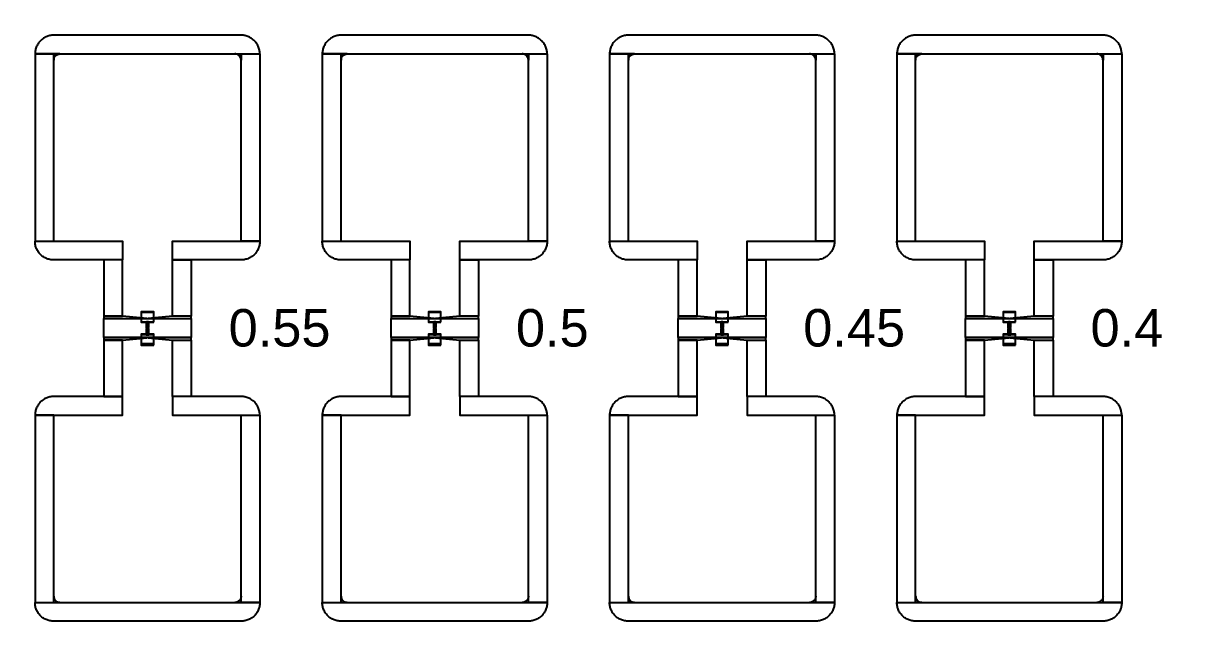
# Model space of a CAD drawing. Extents: x -50000 to 50000, y -50000 to 50000.
# Drawn here: x -19829 to -17955, y -33916 to -32922 of the extents above; entities that cross this region are included whole.
import ezdxf

# ---------------------------------------------------------------- set-up
doc = ezdxf.new("R2010")
doc.units = 0
doc.layers.get('0').update_dxf_attribs({"linetype": 'CONTINUOUS'})
for name, color, linetype in [('BASEMETAL', 4, 'CONTINUOUS'), ('FRAME', 8, 'CONTINUOUS'), ('MARKERS', 2, 'CONTINUOUS'), ('SECONDLAYER', 6, 'CONTINUOUS')]:
    doc.layers.add(name, color=color, linetype=linetype)
doc.styles.get("Standard").update_dxf_attribs({"font": 'arial.ttf'})

# ---------------------------------------------------------------- blocks, each defined once
blk = doc.blocks.new('CHIP_JARRAY')
for points in [[(1870, 2928.7), (2050, 2928.7), (2050, 2928.7), (2050, 2930.3), (2049.8, 2931.8), (2049.6, 2933.4), (2049.3, 2934.9), (2049, 2936.5), (2048.5, 2938), (2048, 2939.5), (2047.4, 2940.9), (2046.7, 2942.3), (2046, 2943.7), (2045.2, 2945), (2044.3, 2946.3), (2043.3, 2947.6), (2042.3, 2948.8), (2041.2, 2949.9), (2040.1, 2951), (2038.9, 2952), (2037.6, 2953), (2036.3, 2953.9), (2035, 2954.7), (2033.6, 2955.4), (2032.2, 2956.1), (2030.8, 2956.7), (2029.3, 2957.2), (2027.8, 2957.7), (2026.2, 2958), (2024.7, 2958.3), (2023.1, 2958.5), (2021.6, 2958.7), (2020, 2958.7), (1720, 2958.7), (1718.4, 2958.7), (1716.9, 2958.5), (1715.3, 2958.3), (1713.8, 2958), (1712.2, 2957.7), (1710.7, 2957.2), (1709.2, 2956.7), (1707.8, 2956.1), (1706.4, 2955.4), (1705, 2954.7), (1703.7, 2953.9), (1702.4, 2953), (1701.1, 2952), (1699.9, 2951), (1698.8, 2949.9), (1697.7, 2948.8), (1696.7, 2947.6), (1695.7, 2946.3), (1694.8, 2945), (1694, 2943.7), (1693.3, 2942.3), (1692.6, 2940.9), (1692, 2939.5), (1691.5, 2938), (1691, 2936.5), (1690.7, 2934.9), (1690.4, 2933.4), (1690.2, 2931.8), (1690, 2930.3), (1690, 2928.7), (1690, 2928.7)], [(2330, 2928.7), (2510, 2928.7), (2510, 2928.7), (2510, 2930.3), (2509.8, 2931.8), (2509.6, 2933.4), (2509.3, 2934.9), (2509, 2936.5), (2508.5, 2938), (2508, 2939.5), (2507.4, 2940.9), (2506.7, 2942.3), (2506, 2943.7), (2505.2, 2945), (2504.3, 2946.3), (2503.3, 2947.6), (2502.3, 2948.8), (2501.2, 2949.9), (2500.1, 2951), (2498.9, 2952), (2497.6, 2953), (2496.3, 2953.9), (2495, 2954.7), (2493.6, 2955.4), (2492.2, 2956.1), (2490.8, 2956.7), (2489.3, 2957.2), (2487.8, 2957.7), (2486.2, 2958), (2484.7, 2958.3), (2483.1, 2958.5), (2481.6, 2958.7), (2480, 2958.7), (2180, 2958.7), (2178.4, 2958.7), (2176.9, 2958.5), (2175.3, 2958.3), (2173.8, 2958), (2172.2, 2957.7), (2170.7, 2957.2), (2169.2, 2956.7), (2167.8, 2956.1), (2166.4, 2955.4), (2165, 2954.7), (2163.7, 2953.9), (2162.4, 2953), (2161.1, 2952), (2159.9, 2951), (2158.8, 2949.9), (2157.7, 2948.8), (2156.7, 2947.6), (2155.7, 2946.3), (2154.8, 2945), (2154, 2943.7), (2153.3, 2942.3), (2152.6, 2940.9), (2152, 2939.5), (2151.5, 2938), (2151, 2936.5), (2150.7, 2934.9), (2150.4, 2933.4), (2150.2, 2931.8), (2150, 2930.3), (2150, 2928.7), (2150, 2928.7)], [(2790, 2928.7), (2970, 2928.7), (2970, 2928.7), (2970, 2930.3), (2969.8, 2931.8), (2969.6, 2933.4), (2969.3, 2934.9), (2969, 2936.5), (2968.5, 2938), (2968, 2939.5), (2967.4, 2940.9), (2966.7, 2942.3), (2966, 2943.7), (2965.2, 2945), (2964.3, 2946.3), (2963.3, 2947.6), (2962.3, 2948.8), (2961.2, 2949.9), (2960.1, 2951), (2958.9, 2952), (2957.6, 2953), (2956.3, 2953.9), (2955, 2954.7), (2953.6, 2955.4), (2952.2, 2956.1), (2950.8, 2956.7), (2949.3, 2957.2), (2947.8, 2957.7), (2946.2, 2958), (2944.7, 2958.3), (2943.1, 2958.5), (2941.6, 2958.7), (2940, 2958.7), (2640, 2958.7), (2638.4, 2958.7), (2636.9, 2958.5), (2635.3, 2958.3), (2633.8, 2958), (2632.2, 2957.7), (2630.7, 2957.2), (2629.2, 2956.7), (2627.8, 2956.1), (2626.4, 2955.4), (2625, 2954.7), (2623.7, 2953.9), (2622.4, 2953), (2621.1, 2952), (2619.9, 2951), (2618.8, 2949.9), (2617.7, 2948.8), (2616.7, 2947.6), (2615.7, 2946.3), (2614.8, 2945), (2614, 2943.7), (2613.3, 2942.3), (2612.6, 2940.9), (2612, 2939.5), (2611.5, 2938), (2611, 2936.5), (2610.7, 2934.9), (2610.4, 2933.4), (2610.2, 2931.8), (2610, 2930.3), (2610, 2928.7), (2610, 2928.7)], [(3250, 2928.7), (3430, 2928.7), (3430, 2928.7), (3430, 2930.3), (3429.8, 2931.8), (3429.6, 2933.4), (3429.3, 2934.9), (3429, 2936.5), (3428.5, 2938), (3428, 2939.5), (3427.4, 2940.9), (3426.7, 2942.3), (3426, 2943.7), (3425.2, 2945), (3424.3, 2946.3), (3423.3, 2947.6), (3422.3, 2948.8), (3421.2, 2949.9), (3420.1, 2951), (3418.9, 2952), (3417.6, 2953), (3416.3, 2953.9), (3415, 2954.7), (3413.6, 2955.4), (3412.2, 2956.1), (3410.8, 2956.7), (3409.3, 2957.2), (3407.8, 2957.7), (3406.2, 2958), (3404.7, 2958.3), (3403.1, 2958.5), (3401.6, 2958.7), (3400, 2958.7), (3100, 2958.7), (3098.4, 2958.7), (3096.9, 2958.5), (3095.3, 2958.3), (3093.8, 2958), (3092.2, 2957.7), (3090.7, 2957.2), (3089.2, 2956.7), (3087.8, 2956.1), (3086.4, 2955.4), (3085, 2954.7), (3083.7, 2953.9), (3082.4, 2953), (3081.1, 2952), (3079.9, 2951), (3078.8, 2949.9), (3077.7, 2948.8), (3076.7, 2947.6), (3075.7, 2946.3), (3074.8, 2945), (3074, 2943.7), (3073.3, 2942.3), (3072.6, 2940.9), (3072, 2939.5), (3071.5, 2938), (3071, 2936.5), (3070.7, 2934.9), (3070.4, 2933.4), (3070.2, 2931.8), (3070, 2930.3), (3070, 2928.7), (3070, 2928.7)], [(1720, 2628.7), (1720, 2928.7), (1690, 2928.7), (1690, 2628.7)], [(1720, 2928.7), (1720, 2918.7), (1720.1, 2919.7), (1720.2, 2920.8), (1720.5, 2921.8), (1720.9, 2922.8), (1721.3, 2923.7), (1721.9, 2924.6), (1722.6, 2925.4), (1723.3, 2926.1), (1724.1, 2926.8), (1725, 2927.4), (1725.9, 2927.8), (1726.9, 2928.2), (1727.9, 2928.5), (1729, 2928.6), (1730, 2928.7)], [(2020, 2928.7), (2020, 2918.7), (2019.9, 2919.7), (2019.8, 2920.8), (2019.5, 2921.8), (2019.1, 2922.8), (2018.7, 2923.7), (2018.1, 2924.6), (2017.4, 2925.4), (2016.7, 2926.1), (2015.9, 2926.8), (2015, 2927.4), (2014.1, 2927.8), (2013.1, 2928.2), (2012.1, 2928.5), (2011, 2928.6), (2010, 2928.7)], [(2020, 2628.7), (2020, 2928.7), (2050, 2928.7), (2050, 2628.7)], [(2180, 2628.7), (2180, 2928.7), (2150, 2928.7), (2150, 2628.7)], [(2180, 2928.7), (2180, 2918.7), (2180.1, 2919.7), (2180.2, 2920.8), (2180.5, 2921.8), (2180.9, 2922.8), (2181.3, 2923.7), (2181.9, 2924.6), (2182.6, 2925.4), (2183.3, 2926.1), (2184.1, 2926.8), (2185, 2927.4), (2185.9, 2927.8), (2186.9, 2928.2), (2187.9, 2928.5), (2189, 2928.6), (2190, 2928.7)], [(2480, 2928.7), (2480, 2918.7), (2479.9, 2919.7), (2479.8, 2920.8), (2479.5, 2921.8), (2479.1, 2922.8), (2478.7, 2923.7), (2478.1, 2924.6), (2477.4, 2925.4), (2476.7, 2926.1), (2475.9, 2926.8), (2475, 2927.4), (2474.1, 2927.8), (2473.1, 2928.2), (2472.1, 2928.5), (2471, 2928.6), (2470, 2928.7)], [(2480, 2628.7), (2480, 2928.7), (2510, 2928.7), (2510, 2628.7)], [(2640, 2628.7), (2640, 2928.7), (2610, 2928.7), (2610, 2628.7)], [(2640, 2928.7), (2640, 2918.7), (2640.1, 2919.7), (2640.2, 2920.8), (2640.5, 2921.8), (2640.9, 2922.8), (2641.3, 2923.7), (2641.9, 2924.6), (2642.6, 2925.4), (2643.3, 2926.1), (2644.1, 2926.8), (2645, 2927.4), (2645.9, 2927.8), (2646.9, 2928.2), (2647.9, 2928.5), (2649, 2928.6), (2650, 2928.7)], [(2940, 2928.7), (2940, 2918.7), (2939.9, 2919.7), (2939.8, 2920.8), (2939.5, 2921.8), (2939.1, 2922.8), (2938.7, 2923.7), (2938.1, 2924.6), (2937.4, 2925.4), (2936.7, 2926.1), (2935.9, 2926.8), (2935, 2927.4), (2934.1, 2927.8), (2933.1, 2928.2), (2932.1, 2928.5), (2931, 2928.6), (2930, 2928.7)], [(2940, 2628.7), (2940, 2928.7), (2970, 2928.7), (2970, 2628.7)], [(3100, 2628.7), (3100, 2928.7), (3070, 2928.7), (3070, 2628.7)], [(3100, 2928.7), (3100, 2918.7), (3100.1, 2919.7), (3100.2, 2920.8), (3100.5, 2921.8), (3100.9, 2922.8), (3101.3, 2923.7), (3101.9, 2924.6), (3102.6, 2925.4), (3103.3, 2926.1), (3104.1, 2926.8), (3105, 2927.4), (3105.9, 2927.8), (3106.9, 2928.2), (3107.9, 2928.5), (3109, 2928.6), (3110, 2928.7)], [(3400, 2928.7), (3400, 2918.7), (3399.9, 2919.7), (3399.8, 2920.8), (3399.5, 2921.8), (3399.1, 2922.8), (3398.7, 2923.7), (3398.1, 2924.6), (3397.4, 2925.4), (3396.7, 2926.1), (3395.9, 2926.8), (3395, 2927.4), (3394.1, 2927.8), (3393.1, 2928.2), (3392.1, 2928.5), (3391, 2928.6), (3390, 2928.7)], [(3400, 2628.7), (3400, 2928.7), (3430, 2928.7), (3430, 2628.7)], [(1760, 2628.7), (1830, 2628.7), (1830, 2598.7), (1720, 2598.7), (1718.4, 2598.7), (1716.9, 2598.9), (1715.3, 2599.1), (1713.8, 2599.4), (1712.2, 2599.7), (1710.7, 2600.2), (1709.2, 2600.7), (1707.8, 2601.3), (1706.4, 2602), (1705, 2602.7), (1703.7, 2603.5), (1702.4, 2604.4), (1701.1, 2605.4), (1699.9, 2606.4), (1698.8, 2607.5), (1697.7, 2608.6), (1696.7, 2609.8), (1695.7, 2611.1), (1694.8, 2612.4), (1694, 2613.7), (1693.3, 2615.1), (1692.6, 2616.5), (1692, 2617.9), (1691.5, 2619.4), (1691, 2620.9), (1690.7, 2622.5), (1690.4, 2624), (1690.2, 2625.6), (1690, 2627.1), (1690, 2628.7), (1690, 2628.7)], [(1980, 2628.7), (2050, 2628.7), (2050, 2628.7), (2050, 2627.1), (2049.8, 2625.6), (2049.6, 2624), (2049.3, 2622.5), (2049, 2620.9), (2048.5, 2619.4), (2048, 2617.9), (2047.4, 2616.5), (2046.7, 2615.1), (2046, 2613.7), (2045.2, 2612.4), (2044.3, 2611.1), (2043.3, 2609.8), (2042.3, 2608.6), (2041.2, 2607.5), (2040.1, 2606.4), (2038.9, 2605.4), (2037.6, 2604.4), (2036.3, 2603.5), (2035, 2602.7), (2033.6, 2602), (2032.2, 2601.3), (2030.8, 2600.7), (2029.3, 2600.2), (2027.8, 2599.7), (2026.2, 2599.4), (2024.7, 2599.1), (2023.1, 2598.9), (2021.6, 2598.7), (2020, 2598.7), (1910, 2598.7), (1910, 2628.7)], [(2220, 2628.7), (2290, 2628.7), (2290, 2598.7), (2180, 2598.7), (2178.4, 2598.7), (2176.9, 2598.9), (2175.3, 2599.1), (2173.8, 2599.4), (2172.2, 2599.7), (2170.7, 2600.2), (2169.2, 2600.7), (2167.8, 2601.3), (2166.4, 2602), (2165, 2602.7), (2163.7, 2603.5), (2162.4, 2604.4), (2161.1, 2605.4), (2159.9, 2606.4), (2158.8, 2607.5), (2157.7, 2608.6), (2156.7, 2609.8), (2155.7, 2611.1), (2154.8, 2612.4), (2154, 2613.7), (2153.3, 2615.1), (2152.6, 2616.5), (2152, 2617.9), (2151.5, 2619.4), (2151, 2620.9), (2150.7, 2622.5), (2150.4, 2624), (2150.2, 2625.6), (2150, 2627.1), (2150, 2628.7), (2150, 2628.7)], [(2440, 2628.7), (2510, 2628.7), (2510, 2628.7), (2510, 2627.1), (2509.8, 2625.6), (2509.6, 2624), (2509.3, 2622.5), (2509, 2620.9), (2508.5, 2619.4), (2508, 2617.9), (2507.4, 2616.5), (2506.7, 2615.1), (2506, 2613.7), (2505.2, 2612.4), (2504.3, 2611.1), (2503.3, 2609.8), (2502.3, 2608.6), (2501.2, 2607.5), (2500.1, 2606.4), (2498.9, 2605.4), (2497.6, 2604.4), (2496.3, 2603.5), (2495, 2602.7), (2493.6, 2602), (2492.2, 2601.3), (2490.8, 2600.7), (2489.3, 2600.2), (2487.8, 2599.7), (2486.2, 2599.4), (2484.7, 2599.1), (2483.1, 2598.9), (2481.6, 2598.7), (2480, 2598.7), (2370, 2598.7), (2370, 2628.7)], [(2680, 2628.7), (2750, 2628.7), (2750, 2598.7), (2640, 2598.7), (2638.4, 2598.7), (2636.9, 2598.9), (2635.3, 2599.1), (2633.8, 2599.4), (2632.2, 2599.7), (2630.7, 2600.2), (2629.2, 2600.7), (2627.8, 2601.3), (2626.4, 2602), (2625, 2602.7), (2623.7, 2603.5), (2622.4, 2604.4), (2621.1, 2605.4), (2619.9, 2606.4), (2618.8, 2607.5), (2617.7, 2608.6), (2616.7, 2609.8), (2615.7, 2611.1), (2614.8, 2612.4), (2614, 2613.7), (2613.3, 2615.1), (2612.6, 2616.5), (2612, 2617.9), (2611.5, 2619.4), (2611, 2620.9), (2610.7, 2622.5), (2610.4, 2624), (2610.2, 2625.6), (2610, 2627.1), (2610, 2628.7), (2610, 2628.7)], [(2900, 2628.7), (2970, 2628.7), (2970, 2628.7), (2970, 2627.1), (2969.8, 2625.6), (2969.6, 2624), (2969.3, 2622.5), (2969, 2620.9), (2968.5, 2619.4), (2968, 2617.9), (2967.4, 2616.5), (2966.7, 2615.1), (2966, 2613.7), (2965.2, 2612.4), (2964.3, 2611.1), (2963.3, 2609.8), (2962.3, 2608.6), (2961.2, 2607.5), (2960.1, 2606.4), (2958.9, 2605.4), (2957.6, 2604.4), (2956.3, 2603.5), (2955, 2602.7), (2953.6, 2602), (2952.2, 2601.3), (2950.8, 2600.7), (2949.3, 2600.2), (2947.8, 2599.7), (2946.2, 2599.4), (2944.7, 2599.1), (2943.1, 2598.9), (2941.6, 2598.7), (2940, 2598.7), (2830, 2598.7), (2830, 2628.7)], [(3140, 2628.7), (3210, 2628.7), (3210, 2598.7), (3100, 2598.7), (3098.4, 2598.7), (3096.9, 2598.9), (3095.3, 2599.1), (3093.8, 2599.4), (3092.2, 2599.7), (3090.7, 2600.2), (3089.2, 2600.7), (3087.8, 2601.3), (3086.4, 2602), (3085, 2602.7), (3083.7, 2603.5), (3082.4, 2604.4), (3081.1, 2605.4), (3079.9, 2606.4), (3078.8, 2607.5), (3077.7, 2608.6), (3076.7, 2609.8), (3075.7, 2611.1), (3074.8, 2612.4), (3074, 2613.7), (3073.3, 2615.1), (3072.6, 2616.5), (3072, 2617.9), (3071.5, 2619.4), (3071, 2620.9), (3070.7, 2622.5), (3070.4, 2624), (3070.2, 2625.6), (3070, 2627.1), (3070, 2628.7), (3070, 2628.7)], [(3360, 2628.7), (3430, 2628.7), (3430, 2628.7), (3430, 2627.1), (3429.8, 2625.6), (3429.6, 2624), (3429.3, 2622.5), (3429, 2620.9), (3428.5, 2619.4), (3428, 2617.9), (3427.4, 2616.5), (3426.7, 2615.1), (3426, 2613.7), (3425.2, 2612.4), (3424.3, 2611.1), (3423.3, 2609.8), (3422.3, 2608.6), (3421.2, 2607.5), (3420.1, 2606.4), (3418.9, 2605.4), (3417.6, 2604.4), (3416.3, 2603.5), (3415, 2602.7), (3413.6, 2602), (3412.2, 2601.3), (3410.8, 2600.7), (3409.3, 2600.2), (3407.8, 2599.7), (3406.2, 2599.4), (3404.7, 2599.1), (3403.1, 2598.9), (3401.6, 2598.7), (3400, 2598.7), (3290, 2598.7), (3290, 2628.7)], [(1830, 2508.7), (1830, 2598.7), (1800, 2598.7), (1800, 2508.7)], [(1910, 2508.7), (1910, 2598.7), (1940, 2598.7), (1940, 2508.7)], [(2290, 2508.7), (2290, 2598.7), (2260, 2598.7), (2260, 2508.7)], [(2370, 2508.7), (2370, 2598.7), (2400, 2598.7), (2400, 2508.7)], [(2750, 2508.7), (2750, 2598.7), (2720, 2598.7), (2720, 2508.7)], [(2830, 2508.7), (2830, 2598.7), (2860, 2598.7), (2860, 2508.7)], [(3210, 2508.7), (3210, 2598.7), (3180, 2598.7), (3180, 2508.7)], [(3290, 2508.7), (3290, 2598.7), (3320, 2598.7), (3320, 2508.7)], [(1869, 2504.7), (1830, 2508.7), (1800, 2508.7), (1800, 2504.7)], [(1940, 2504.7), (1940, 2474.7), (1800, 2474.7), (1800, 2504.7)], [(1940, 2504.7), (1940, 2508.7), (1910, 2508.7), (1871, 2504.7)], [(2329, 2504.7), (2290, 2508.7), (2260, 2508.7), (2260, 2504.7)], [(2400, 2504.7), (2400, 2474.7), (2260, 2474.7), (2260, 2504.7)], [(2400, 2504.7), (2400, 2508.7), (2370, 2508.7), (2331, 2504.7)], [(2789, 2504.7), (2750, 2508.7), (2720, 2508.7), (2720, 2504.7)], [(2860, 2504.7), (2860, 2474.7), (2720, 2474.7), (2720, 2504.7)], [(2860, 2504.7), (2860, 2508.7), (2830, 2508.7), (2791, 2504.7)], [(3249, 2504.7), (3210, 2508.7), (3180, 2508.7), (3180, 2504.7)], [(3320, 2504.7), (3320, 2474.7), (3180, 2474.7), (3180, 2504.7)], [(3320, 2504.7), (3320, 2508.7), (3290, 2508.7), (3251, 2504.7)], [(1830, 2470), (1869, 2474), (1800, 2474), (1800, 2470)], [(1940, 2470), (1940, 2474), (1871, 2474), (1910, 2470)], [(2290, 2470), (2329, 2474), (2260, 2474), (2260, 2470)], [(2400, 2470), (2400, 2474), (2331, 2474), (2370, 2470)], [(2750, 2470), (2789, 2474), (2720, 2474), (2720, 2470)], [(2860, 2470), (2860, 2474), (2791, 2474), (2830, 2470)], [(3210, 2470), (3249, 2474), (3180, 2474), (3180, 2470)], [(3320, 2470), (3320, 2474), (3251, 2474), (3290, 2470)], [(1830, 2380), (1830, 2470), (1800, 2470), (1800, 2380)], [(1910, 2380), (1910, 2470), (1940, 2470), (1940, 2380)], [(2290, 2380), (2290, 2470), (2260, 2470), (2260, 2380)], [(2370, 2380), (2370, 2470), (2400, 2470), (2400, 2380)], [(2750, 2380), (2750, 2470), (2720, 2470), (2720, 2380)], [(2830, 2380), (2830, 2470), (2860, 2470), (2860, 2380)], [(3210, 2380), (3210, 2470), (3180, 2470), (3180, 2380)], [(3290, 2380), (3290, 2470), (3320, 2470), (3320, 2380)], [(1760, 2350), (1830, 2350), (1830, 2380), (1720, 2380), (1718.4, 2380), (1716.9, 2379.8), (1715.3, 2379.6), (1713.8, 2379.3), (1712.2, 2379), (1710.7, 2378.5), (1709.2, 2378), (1707.8, 2377.4), (1706.4, 2376.7), (1705, 2376), (1703.7, 2375.2), (1702.4, 2374.3), (1701.1, 2373.3), (1699.9, 2372.3), (1698.8, 2371.2), (1697.7, 2370.1), (1696.7, 2368.9), (1695.7, 2367.6), (1694.8, 2366.3), (1694, 2365), (1693.3, 2363.6), (1692.6, 2362.2), (1692, 2360.8), (1691.5, 2359.3), (1691, 2357.8), (1690.7, 2356.2), (1690.4, 2354.7), (1690.2, 2353.1), (1690, 2351.6), (1690, 2350), (1690, 2350)], [(1980, 2350), (2050, 2350), (2050, 2350), (2050, 2351.6), (2049.8, 2353.1), (2049.6, 2354.7), (2049.3, 2356.2), (2049, 2357.8), (2048.5, 2359.3), (2048, 2360.8), (2047.4, 2362.2), (2046.7, 2363.6), (2046, 2365), (2045.2, 2366.3), (2044.3, 2367.6), (2043.3, 2368.9), (2042.3, 2370.1), (2041.2, 2371.2), (2040.1, 2372.3), (2038.9, 2373.3), (2037.6, 2374.3), (2036.3, 2375.2), (2035, 2376), (2033.6, 2376.7), (2032.2, 2377.4), (2030.8, 2378), (2029.3, 2378.5), (2027.8, 2379), (2026.2, 2379.3), (2024.7, 2379.6), (2023.1, 2379.8), (2021.6, 2380), (2020, 2380), (1910, 2380), (1910, 2350)], [(2220, 2350), (2290, 2350), (2290, 2380), (2180, 2380), (2178.4, 2380), (2176.9, 2379.8), (2175.3, 2379.6), (2173.8, 2379.3), (2172.2, 2379), (2170.7, 2378.5), (2169.2, 2378), (2167.8, 2377.4), (2166.4, 2376.7), (2165, 2376), (2163.7, 2375.2), (2162.4, 2374.3), (2161.1, 2373.3), (2159.9, 2372.3), (2158.8, 2371.2), (2157.7, 2370.1), (2156.7, 2368.9), (2155.7, 2367.6), (2154.8, 2366.3), (2154, 2365), (2153.3, 2363.6), (2152.6, 2362.2), (2152, 2360.8), (2151.5, 2359.3), (2151, 2357.8), (2150.7, 2356.2), (2150.4, 2354.7), (2150.2, 2353.1), (2150, 2351.6), (2150, 2350), (2150, 2350)], [(2440, 2350), (2510, 2350), (2510, 2350), (2510, 2351.6), (2509.8, 2353.1), (2509.6, 2354.7), (2509.3, 2356.2), (2509, 2357.8), (2508.5, 2359.3), (2508, 2360.8), (2507.4, 2362.2), (2506.7, 2363.6), (2506, 2365), (2505.2, 2366.3), (2504.3, 2367.6), (2503.3, 2368.9), (2502.3, 2370.1), (2501.2, 2371.2), (2500.1, 2372.3), (2498.9, 2373.3), (2497.6, 2374.3), (2496.3, 2375.2), (2495, 2376), (2493.6, 2376.7), (2492.2, 2377.4), (2490.8, 2378), (2489.3, 2378.5), (2487.8, 2379), (2486.2, 2379.3), (2484.7, 2379.6), (2483.1, 2379.8), (2481.6, 2380), (2480, 2380), (2370, 2380), (2370, 2350)], [(2680, 2350), (2750, 2350), (2750, 2380), (2640, 2380), (2638.4, 2380), (2636.9, 2379.8), (2635.3, 2379.6), (2633.8, 2379.3), (2632.2, 2379), (2630.7, 2378.5), (2629.2, 2378), (2627.8, 2377.4), (2626.4, 2376.7), (2625, 2376), (2623.7, 2375.2), (2622.4, 2374.3), (2621.1, 2373.3), (2619.9, 2372.3), (2618.8, 2371.2), (2617.7, 2370.1), (2616.7, 2368.9), (2615.7, 2367.6), (2614.8, 2366.3), (2614, 2365), (2613.3, 2363.6), (2612.6, 2362.2), (2612, 2360.8), (2611.5, 2359.3), (2611, 2357.8), (2610.7, 2356.2), (2610.4, 2354.7), (2610.2, 2353.1), (2610, 2351.6), (2610, 2350), (2610, 2350)], [(2900, 2350), (2970, 2350), (2970, 2350), (2970, 2351.6), (2969.8, 2353.1), (2969.6, 2354.7), (2969.3, 2356.2), (2969, 2357.8), (2968.5, 2359.3), (2968, 2360.8), (2967.4, 2362.2), (2966.7, 2363.6), (2966, 2365), (2965.2, 2366.3), (2964.3, 2367.6), (2963.3, 2368.9), (2962.3, 2370.1), (2961.2, 2371.2), (2960.1, 2372.3), (2958.9, 2373.3), (2957.6, 2374.3), (2956.3, 2375.2), (2955, 2376), (2953.6, 2376.7), (2952.2, 2377.4), (2950.8, 2378), (2949.3, 2378.5), (2947.8, 2379), (2946.2, 2379.3), (2944.7, 2379.6), (2943.1, 2379.8), (2941.6, 2380), (2940, 2380), (2830, 2380), (2830, 2350)], [(3140, 2350), (3210, 2350), (3210, 2380), (3100, 2380), (3098.4, 2380), (3096.9, 2379.8), (3095.3, 2379.6), (3093.8, 2379.3), (3092.2, 2379), (3090.7, 2378.5), (3089.2, 2378), (3087.8, 2377.4), (3086.4, 2376.7), (3085, 2376), (3083.7, 2375.2), (3082.4, 2374.3), (3081.1, 2373.3), (3079.9, 2372.3), (3078.8, 2371.2), (3077.7, 2370.1), (3076.7, 2368.9), (3075.7, 2367.6), (3074.8, 2366.3), (3074, 2365), (3073.3, 2363.6), (3072.6, 2362.2), (3072, 2360.8), (3071.5, 2359.3), (3071, 2357.8), (3070.7, 2356.2), (3070.4, 2354.7), (3070.2, 2353.1), (3070, 2351.6), (3070, 2350), (3070, 2350)], [(3360, 2350), (3430, 2350), (3430, 2350), (3430, 2351.6), (3429.8, 2353.1), (3429.6, 2354.7), (3429.3, 2356.2), (3429, 2357.8), (3428.5, 2359.3), (3428, 2360.8), (3427.4, 2362.2), (3426.7, 2363.6), (3426, 2365), (3425.2, 2366.3), (3424.3, 2367.6), (3423.3, 2368.9), (3422.3, 2370.1), (3421.2, 2371.2), (3420.1, 2372.3), (3418.9, 2373.3), (3417.6, 2374.3), (3416.3, 2375.2), (3415, 2376), (3413.6, 2376.7), (3412.2, 2377.4), (3410.8, 2378), (3409.3, 2378.5), (3407.8, 2379), (3406.2, 2379.3), (3404.7, 2379.6), (3403.1, 2379.8), (3401.6, 2380), (3400, 2380), (3290, 2380), (3290, 2350)], [(1720, 2050), (1720, 2350), (1690, 2350), (1690, 2050)], [(2020, 2050), (2020, 2350), (2050, 2350), (2050, 2050)], [(2180, 2050), (2180, 2350), (2150, 2350), (2150, 2050)], [(2480, 2050), (2480, 2350), (2510, 2350), (2510, 2050)], [(2640, 2050), (2640, 2350), (2610, 2350), (2610, 2050)], [(2940, 2050), (2940, 2350), (2970, 2350), (2970, 2050)], [(3100, 2050), (3100, 2350), (3070, 2350), (3070, 2050)], [(3400, 2050), (3400, 2350), (3430, 2350), (3430, 2050)], [(1870, 2050), (2050, 2050), (2050, 2050), (2050, 2048.4), (2049.8, 2046.9), (2049.6, 2045.3), (2049.3, 2043.8), (2049, 2042.2), (2048.5, 2040.7), (2048, 2039.2), (2047.4, 2037.8), (2046.7, 2036.4), (2046, 2035), (2045.2, 2033.7), (2044.3, 2032.4), (2043.3, 2031.1), (2042.3, 2029.9), (2041.2, 2028.8), (2040.1, 2027.7), (2038.9, 2026.7), (2037.6, 2025.7), (2036.3, 2024.8), (2035, 2024), (2033.6, 2023.3), (2032.2, 2022.6), (2030.8, 2022), (2029.3, 2021.5), (2027.8, 2021), (2026.2, 2020.7), (2024.7, 2020.4), (2023.1, 2020.2), (2021.6, 2020), (2020, 2020), (1720, 2020), (1718.4, 2020), (1716.9, 2020.2), (1715.3, 2020.4), (1713.8, 2020.7), (1712.2, 2021), (1710.7, 2021.5), (1709.2, 2022), (1707.8, 2022.6), (1706.4, 2023.3), (1705, 2024), (1703.7, 2024.8), (1702.4, 2025.7), (1701.1, 2026.7), (1699.9, 2027.7), (1698.8, 2028.8), (1697.7, 2029.9), (1696.7, 2031.1), (1695.7, 2032.4), (1694.8, 2033.7), (1694, 2035), (1693.3, 2036.4), (1692.6, 2037.8), (1692, 2039.2), (1691.5, 2040.7), (1691, 2042.2), (1690.7, 2043.8), (1690.4, 2045.3), (1690.2, 2046.9), (1690, 2048.4), (1690, 2050), (1690, 2050)], [(1720, 2050), (1720, 2060), (1720.1, 2059), (1720.2, 2057.9), (1720.5, 2056.9), (1720.9, 2055.9), (1721.3, 2055), (1721.9, 2054.1), (1722.6, 2053.3), (1723.3, 2052.6), (1724.1, 2051.9), (1725, 2051.3), (1725.9, 2050.9), (1726.9, 2050.5), (1727.9, 2050.2), (1729, 2050.1), (1730, 2050)], [(2020, 2050), (2020, 2060), (2019.9, 2059), (2019.8, 2057.9), (2019.5, 2056.9), (2019.1, 2055.9), (2018.7, 2055), (2018.1, 2054.1), (2017.4, 2053.3), (2016.7, 2052.6), (2015.9, 2051.9), (2015, 2051.3), (2014.1, 2050.9), (2013.1, 2050.5), (2012.1, 2050.2), (2011, 2050.1), (2010, 2050)], [(2330, 2050), (2510, 2050), (2510, 2050), (2510, 2048.4), (2509.8, 2046.9), (2509.6, 2045.3), (2509.3, 2043.8), (2509, 2042.2), (2508.5, 2040.7), (2508, 2039.2), (2507.4, 2037.8), (2506.7, 2036.4), (2506, 2035), (2505.2, 2033.7), (2504.3, 2032.4), (2503.3, 2031.1), (2502.3, 2029.9), (2501.2, 2028.8), (2500.1, 2027.7), (2498.9, 2026.7), (2497.6, 2025.7), (2496.3, 2024.8), (2495, 2024), (2493.6, 2023.3), (2492.2, 2022.6), (2490.8, 2022), (2489.3, 2021.5), (2487.8, 2021), (2486.2, 2020.7), (2484.7, 2020.4), (2483.1, 2020.2), (2481.6, 2020), (2480, 2020), (2180, 2020), (2178.4, 2020), (2176.9, 2020.2), (2175.3, 2020.4), (2173.8, 2020.7), (2172.2, 2021), (2170.7, 2021.5), (2169.2, 2022), (2167.8, 2022.6), (2166.4, 2023.3), (2165, 2024), (2163.7, 2024.8), (2162.4, 2025.7), (2161.1, 2026.7), (2159.9, 2027.7), (2158.8, 2028.8), (2157.7, 2029.9), (2156.7, 2031.1), (2155.7, 2032.4), (2154.8, 2033.7), (2154, 2035), (2153.3, 2036.4), (2152.6, 2037.8), (2152, 2039.2), (2151.5, 2040.7), (2151, 2042.2), (2150.7, 2043.8), (2150.4, 2045.3), (2150.2, 2046.9), (2150, 2048.4), (2150, 2050), (2150, 2050)], [(2180, 2050), (2180, 2060), (2180.1, 2059), (2180.2, 2057.9), (2180.5, 2056.9), (2180.9, 2055.9), (2181.3, 2055), (2181.9, 2054.1), (2182.6, 2053.3), (2183.3, 2052.6), (2184.1, 2051.9), (2185, 2051.3), (2185.9, 2050.9), (2186.9, 2050.5), (2187.9, 2050.2), (2189, 2050.1), (2190, 2050)], [(2480, 2050), (2480, 2060), (2479.9, 2059), (2479.8, 2057.9), (2479.5, 2056.9), (2479.1, 2055.9), (2478.7, 2055), (2478.1, 2054.1), (2477.4, 2053.3), (2476.7, 2052.6), (2475.9, 2051.9), (2475, 2051.3), (2474.1, 2050.9), (2473.1, 2050.5), (2472.1, 2050.2), (2471, 2050.1), (2470, 2050)], [(2790, 2050), (2970, 2050), (2970, 2050), (2970, 2048.4), (2969.8, 2046.9), (2969.6, 2045.3), (2969.3, 2043.8), (2969, 2042.2), (2968.5, 2040.7), (2968, 2039.2), (2967.4, 2037.8), (2966.7, 2036.4), (2966, 2035), (2965.2, 2033.7), (2964.3, 2032.4), (2963.3, 2031.1), (2962.3, 2029.9), (2961.2, 2028.8), (2960.1, 2027.7), (2958.9, 2026.7), (2957.6, 2025.7), (2956.3, 2024.8), (2955, 2024), (2953.6, 2023.3), (2952.2, 2022.6), (2950.8, 2022), (2949.3, 2021.5), (2947.8, 2021), (2946.2, 2020.7), (2944.7, 2020.4), (2943.1, 2020.2), (2941.6, 2020), (2940, 2020), (2640, 2020), (2638.4, 2020), (2636.9, 2020.2), (2635.3, 2020.4), (2633.8, 2020.7), (2632.2, 2021), (2630.7, 2021.5), (2629.2, 2022), (2627.8, 2022.6), (2626.4, 2023.3), (2625, 2024), (2623.7, 2024.8), (2622.4, 2025.7), (2621.1, 2026.7), (2619.9, 2027.7), (2618.8, 2028.8), (2617.7, 2029.9), (2616.7, 2031.1), (2615.7, 2032.4), (2614.8, 2033.7), (2614, 2035), (2613.3, 2036.4), (2612.6, 2037.8), (2612, 2039.2), (2611.5, 2040.7), (2611, 2042.2), (2610.7, 2043.8), (2610.4, 2045.3), (2610.2, 2046.9), (2610, 2048.4), (2610, 2050), (2610, 2050)], [(2640, 2050), (2640, 2060), (2640.1, 2059), (2640.2, 2057.9), (2640.5, 2056.9), (2640.9, 2055.9), (2641.3, 2055), (2641.9, 2054.1), (2642.6, 2053.3), (2643.3, 2052.6), (2644.1, 2051.9), (2645, 2051.3), (2645.9, 2050.9), (2646.9, 2050.5), (2647.9, 2050.2), (2649, 2050.1), (2650, 2050)], [(2940, 2050), (2940, 2060), (2939.9, 2059), (2939.8, 2057.9), (2939.5, 2056.9), (2939.1, 2055.9), (2938.7, 2055), (2938.1, 2054.1), (2937.4, 2053.3), (2936.7, 2052.6), (2935.9, 2051.9), (2935, 2051.3), (2934.1, 2050.9), (2933.1, 2050.5), (2932.1, 2050.2), (2931, 2050.1), (2930, 2050)], [(3250, 2050), (3430, 2050), (3430, 2050), (3430, 2048.4), (3429.8, 2046.9), (3429.6, 2045.3), (3429.3, 2043.8), (3429, 2042.2), (3428.5, 2040.7), (3428, 2039.2), (3427.4, 2037.8), (3426.7, 2036.4), (3426, 2035), (3425.2, 2033.7), (3424.3, 2032.4), (3423.3, 2031.1), (3422.3, 2029.9), (3421.2, 2028.8), (3420.1, 2027.7), (3418.9, 2026.7), (3417.6, 2025.7), (3416.3, 2024.8), (3415, 2024), (3413.6, 2023.3), (3412.2, 2022.6), (3410.8, 2022), (3409.3, 2021.5), (3407.8, 2021), (3406.2, 2020.7), (3404.7, 2020.4), (3403.1, 2020.2), (3401.6, 2020), (3400, 2020), (3100, 2020), (3098.4, 2020), (3096.9, 2020.2), (3095.3, 2020.4), (3093.8, 2020.7), (3092.2, 2021), (3090.7, 2021.5), (3089.2, 2022), (3087.8, 2022.6), (3086.4, 2023.3), (3085, 2024), (3083.7, 2024.8), (3082.4, 2025.7), (3081.1, 2026.7), (3079.9, 2027.7), (3078.8, 2028.8), (3077.7, 2029.9), (3076.7, 2031.1), (3075.7, 2032.4), (3074.8, 2033.7), (3074, 2035), (3073.3, 2036.4), (3072.6, 2037.8), (3072, 2039.2), (3071.5, 2040.7), (3071, 2042.2), (3070.7, 2043.8), (3070.4, 2045.3), (3070.2, 2046.9), (3070, 2048.4), (3070, 2050), (3070, 2050)], [(3100, 2050), (3100, 2060), (3100.1, 2059), (3100.2, 2057.9), (3100.5, 2056.9), (3100.9, 2055.9), (3101.3, 2055), (3101.9, 2054.1), (3102.6, 2053.3), (3103.3, 2052.6), (3104.1, 2051.9), (3105, 2051.3), (3105.9, 2050.9), (3106.9, 2050.5), (3107.9, 2050.2), (3109, 2050.1), (3110, 2050)], [(3400, 2050), (3400, 2060), (3399.9, 2059), (3399.8, 2057.9), (3399.5, 2056.9), (3399.1, 2055.9), (3398.7, 2055), (3398.1, 2054.1), (3397.4, 2053.3), (3396.7, 2052.6), (3395.9, 2051.9), (3395, 2051.3), (3394.1, 2050.9), (3393.1, 2050.5), (3392.1, 2050.2), (3391, 2050.1), (3390, 2050)]]:
    blk.add_lwpolyline(points, close=True)
at = {"layer": 'JUNCTION'}
for points in [[(1880, 2499.7), (1880, 2514.7), (1860, 2514.7), (1860, 2499.7)], [(2340, 2499.7), (2340, 2514.7), (2320, 2514.7), (2320, 2499.7)], [(2800, 2499.7), (2800, 2514.7), (2780, 2514.7), (2780, 2499.7)], [(3260, 2499.7), (3260, 2514.7), (3240, 2514.7), (3240, 2499.7)], [(1871.5, 2490.6), (1871.5, 2499.7), (1868.5, 2499.7), (1868.5, 2490.6)], [(2331.5, 2490.6), (2331.5, 2499.7), (2328.5, 2499.7), (2328.5, 2490.6)], [(2791.5, 2490.6), (2791.5, 2499.7), (2788.5, 2499.7), (2788.5, 2490.6)], [(3251.5, 2490.6), (3251.5, 2499.7), (3248.5, 2499.7), (3248.5, 2490.6)], [(1880, 2464.7), (1880, 2479.7), (1860, 2479.7), (1860, 2464.7)], [(1871.5, 2489.2), (1870.3, 2489.7), (1869.7, 2489.7), (1868.5, 2489.2)], [(1871.5, 2479.7), (1871.5, 2489.2), (1868.5, 2489.2), (1868.5, 2479.7)], [(1870.3, 2489.7), (1870.3, 2490.4), (1869.7, 2490.4), (1869.7, 2489.7)], [(2340, 2464.7), (2340, 2479.7), (2320, 2479.7), (2320, 2464.7)], [(2331.5, 2489.2), (2330.2, 2489.7), (2329.8, 2489.7), (2328.5, 2489.2)], [(2331.5, 2479.7), (2331.5, 2489.2), (2328.5, 2489.2), (2328.5, 2479.7)], [(2330.2, 2489.7), (2330.2, 2490.4), (2329.8, 2490.4), (2329.8, 2489.7)], [(2800, 2464.7), (2800, 2479.7), (2780, 2479.7), (2780, 2464.7)], [(2791.5, 2489.2), (2790.2, 2489.7), (2789.8, 2489.7), (2788.5, 2489.2)], [(2791.5, 2479.7), (2791.5, 2489.2), (2788.5, 2489.2), (2788.5, 2479.7)], [(2790.2, 2489.7), (2790.2, 2490.4), (2789.8, 2490.4), (2789.8, 2489.7)], [(3260, 2464.7), (3260, 2479.7), (3240, 2479.7), (3240, 2464.7)], [(3251.5, 2489.2), (3250.2, 2489.7), (3249.8, 2489.7), (3248.5, 2489.2)], [(3251.5, 2479.7), (3251.5, 2489.2), (3248.5, 2489.2), (3248.5, 2479.7)], [(3250.2, 2489.7), (3250.2, 2490.4), (3249.8, 2490.4), (3249.8, 2489.7)]]:
    blk.add_lwpolyline(points, close=True, dxfattribs=at)
at = {"layer": 'SECONDLAYER'}
for points in [[(1880, 2499.3), (1880, 2515.8), (1860, 2515.8), (1860, 2499.3)], [(2340, 2499.3), (2340, 2515.8), (2320, 2515.8), (2320, 2499.3)], [(2800, 2499.3), (2800, 2515.8), (2780, 2515.8), (2780, 2499.3)], [(3260, 2499.3), (3260, 2515.8), (3240, 2515.8), (3240, 2499.3)], [(1872.2, 2490.6), (1872.2, 2499.3), (1867.8, 2499.3), (1867.8, 2490.6)], [(2332.2, 2490.6), (2332.2, 2499.3), (2327.8, 2499.3), (2327.8, 2490.6)], [(2792.2, 2490.6), (2792.2, 2499.3), (2787.8, 2499.3), (2787.8, 2490.6)], [(3252.2, 2490.6), (3252.2, 2499.3), (3247.8, 2499.3), (3247.8, 2490.6)], [(1880, 2462.2), (1880, 2478.7), (1860, 2478.7), (1860, 2462.2)], [(1872.2, 2490.4), (1872.2, 2490.6), (1867.8, 2490.6), (1867.8, 2490.4)], [(1872.2, 2488.2), (1870.6, 2489), (1869.4, 2489), (1867.8, 2488.2)], [(1872.2, 2478.7), (1872.2, 2488.2), (1867.8, 2488.2), (1867.8, 2478.7)], [(1870.6, 2489), (1870.6, 2490.4), (1869.4, 2490.4), (1869.4, 2489)], [(2340, 2462.2), (2340, 2478.7), (2320, 2478.7), (2320, 2462.2)], [(2332.2, 2490.4), (2332.2, 2490.6), (2327.8, 2490.6), (2327.8, 2490.4)], [(2332.2, 2488.2), (2330.6, 2489), (2329.4, 2489), (2327.8, 2488.2)], [(2332.2, 2478.7), (2332.2, 2488.2), (2327.8, 2488.2), (2327.8, 2478.7)], [(2330.6, 2489), (2330.6, 2490.4), (2329.4, 2490.4), (2329.4, 2489)], [(2800, 2462.2), (2800, 2478.7), (2780, 2478.7), (2780, 2462.2)], [(2792.2, 2490.4), (2792.2, 2490.6), (2787.8, 2490.6), (2787.8, 2490.4)], [(2792.2, 2488.2), (2790.6, 2489), (2789.4, 2489), (2787.8, 2488.2)], [(2792.2, 2478.7), (2792.2, 2488.2), (2787.8, 2488.2), (2787.8, 2478.7)], [(2790.6, 2489), (2790.6, 2490.4), (2789.4, 2490.4), (2789.4, 2489)], [(3260, 2462.2), (3260, 2478.7), (3240, 2478.7), (3240, 2462.2)], [(3252.2, 2490.4), (3252.2, 2490.6), (3247.8, 2490.6), (3247.8, 2490.4)], [(3252.2, 2488.2), (3250.6, 2489), (3249.4, 2489), (3247.8, 2488.2)], [(3252.2, 2478.7), (3252.2, 2488.2), (3247.8, 2488.2), (3247.8, 2478.7)], [(3250.6, 2489), (3250.6, 2490.4), (3249.4, 2490.4), (3249.4, 2489)]]:
    blk.add_lwpolyline(points, close=True, dxfattribs=at)
at = {"layer": 'UNDERCUT'}
for points in [[(1871.5, 2490.4), (1871.5, 2490.6), (1868.5, 2490.6), (1868.5, 2490.4)], [(2331.5, 2490.4), (2331.5, 2490.6), (2328.5, 2490.6), (2328.5, 2490.4)], [(2791.5, 2490.4), (2791.5, 2490.6), (2788.5, 2490.6), (2788.5, 2490.4)], [(3251.5, 2490.4), (3251.5, 2490.6), (3248.5, 2490.6), (3248.5, 2490.4)]]:
    blk.add_lwpolyline(points, close=True, dxfattribs=at)
at = {"layer": 'MARKERS'}
for s, p in [('0.55', (2000, 2460)), ('0.5', (2460, 2460)), ('0.45', (2920, 2460)), ('0.4', (3380, 2460))]:
    blk.add_text(s, height=60, dxfattribs=at).set_placement(p)

msp = doc.modelspace()

# ---------------------------------------------------------------- linework, layer by layer
at = {"layer": 'FRAME'}
for radius in [50000, 49500]:
    msp.add_circle((0, 0), radius, dxfattribs=at)

# ---------------------------------------------------------------- block references
at = {"layer": 'BASEMETAL'}
msp.add_blockref('CHIP_JARRAY', (-21500, -35900), dxfattribs=at)

doc.saveas('drawing.dxf')
